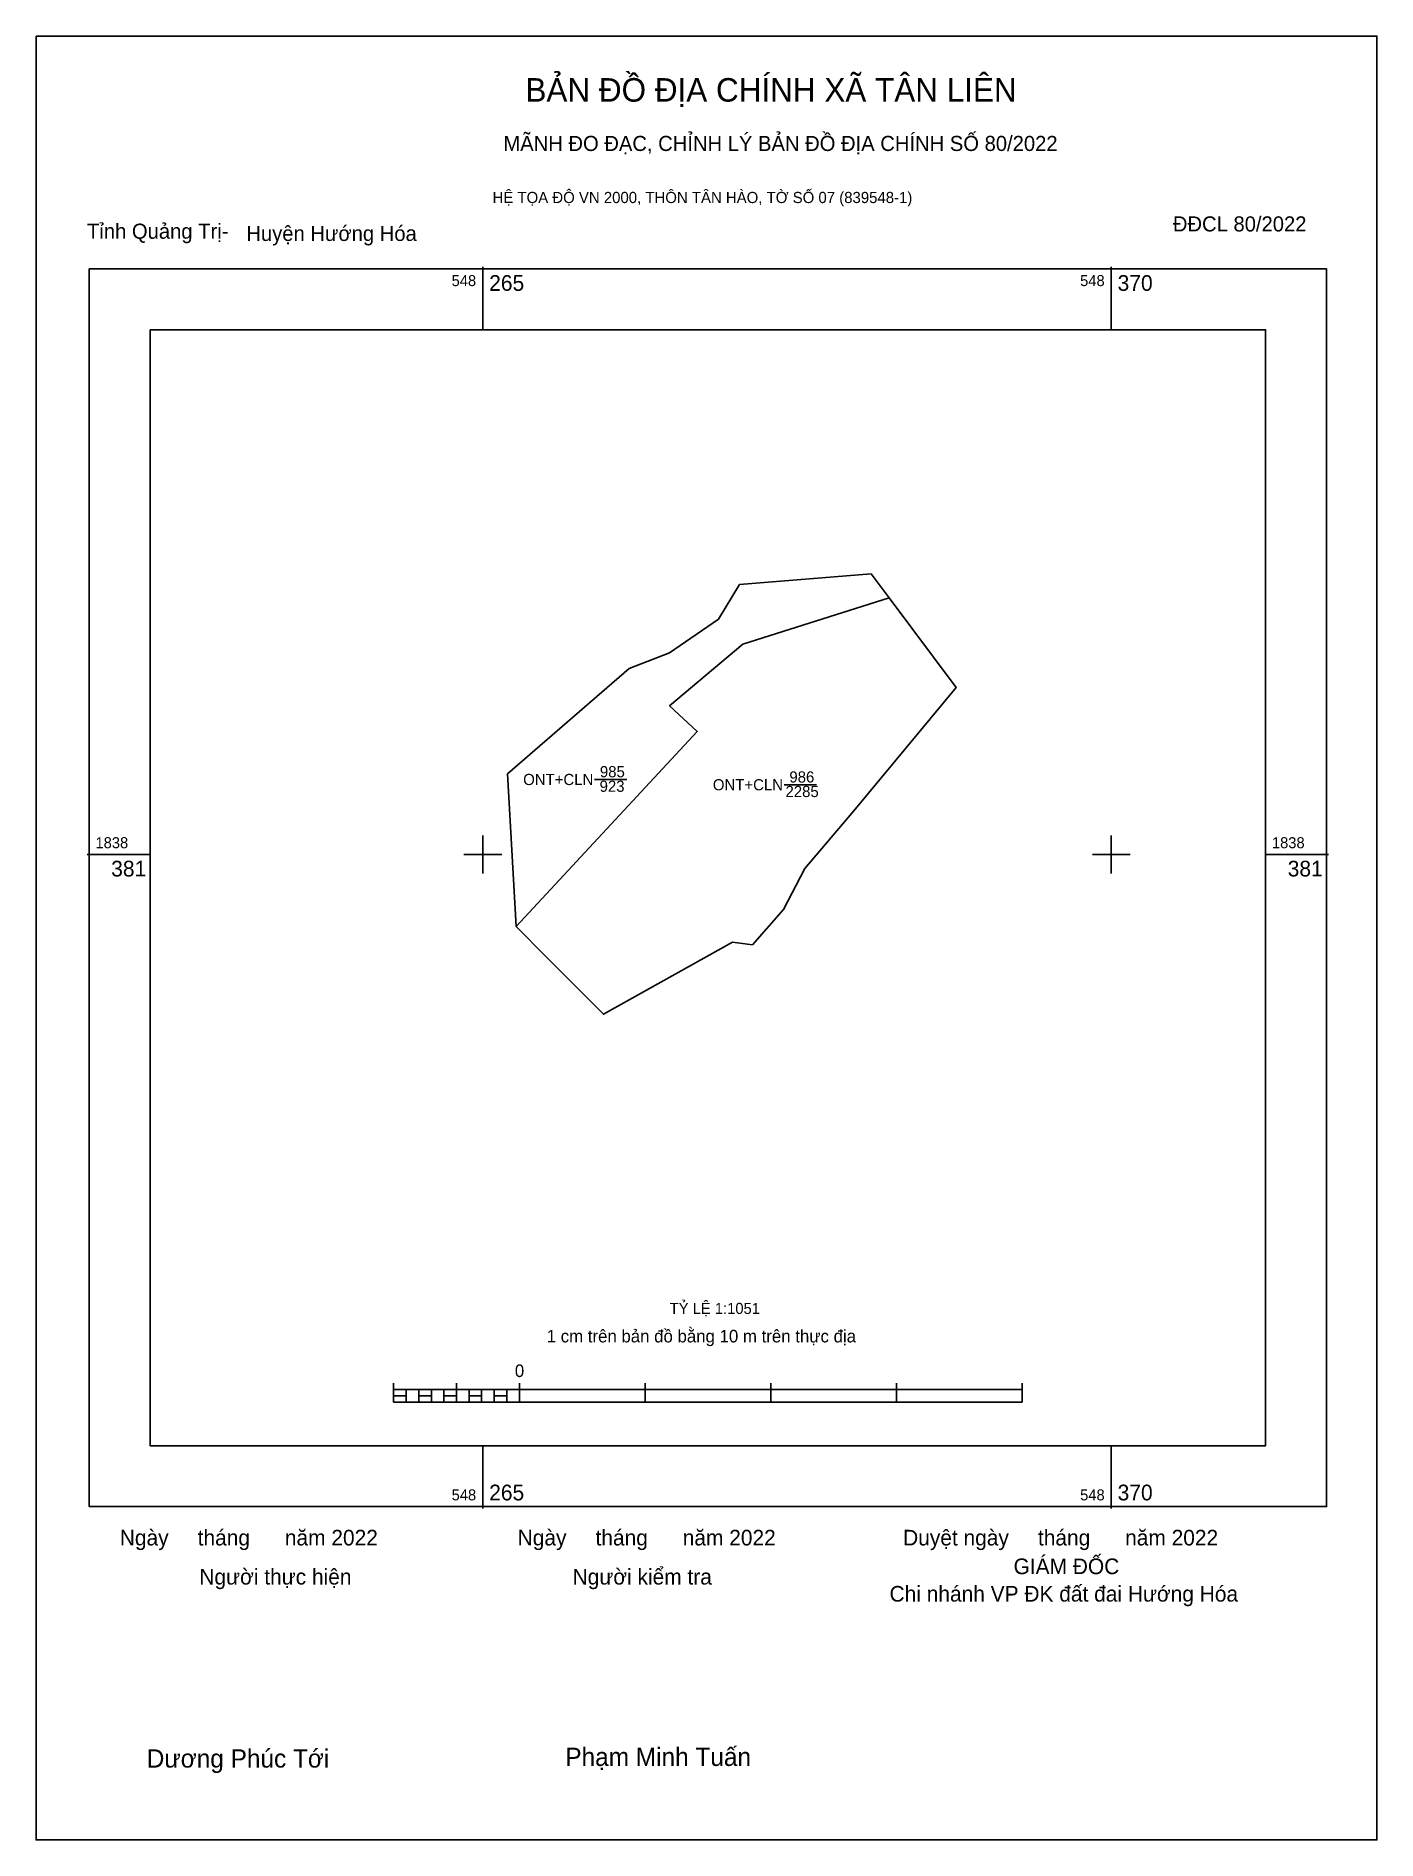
# Model space of a CAD drawing. Extents: x 548190 to 548415, y 1838217 to 1838518.
import ezdxf

# ---------------------------------------------------------------- set-up
doc = ezdxf.new("R2010")
doc.units = 0
for name, color, linetype in [('Level 1', 7, 'Continuous'), ('Level 10', 7, 'Continuous'), ('Level 15', 7, 'Continuous'), ('Level 6', 7, 'Continuous'), ('Level 62', 7, 'Continuous'), ('Level 63', 7, 'Continuous'), ('Level 9', 7, 'Continuous')]:
    doc.layers.add(name, color=color, linetype=linetype)

msp = doc.modelspace()

# ---------------------------------------------------------------- linework, layer by layer
at = {"layer": 'Level 10'}
for p, q in [((548308.16, 1838426.67), (548330.21, 1838428.46)), ((548330.21, 1838428.46), (548333.21, 1838424.46)), ((548304.64, 1838420.84), (548308.16, 1838426.67)), ((548296.47, 1838415.22), (548304.64, 1838420.84)), ((548289.69, 1838412.63), (548296.47, 1838415.22)), ((548289.69, 1838412.63), (548269.35, 1838395.01)), ((548269.35, 1838395.01), (548270.81, 1838369.46))]:
    msp.add_line(p, q, dxfattribs=at)
msp.add_lwpolyline([(548307.01, 1838366.85), (548285.41, 1838354.79), (548275.88, 1838364.36), (548270.81, 1838369.46), (548301.1, 1838402.06), (548296.49, 1838406.37), (548308.72, 1838416.66), (548333.21, 1838424.46), (548344.42, 1838409.43), (548327.33, 1838388.83), (548319.09, 1838379.19), (548315.52, 1838372.33), (548310.34, 1838366.38)], close=True, dxfattribs=at)
at = {"layer": 'Level 15'}
msp.add_lwpolyline([(548190.48, 1838518.39), (548414.83, 1838518.39), (548414.83, 1838216.69), (548190.48, 1838216.69)], close=True, dxfattribs=at)
at = {"layer": 'Level 62'}
msp.add_lwpolyline([(548209.55, 1838469.27), (548396.21, 1838469.27), (548396.21, 1838282.62), (548209.55, 1838282.62)], close=True, dxfattribs=at)
at = {"layer": 'Level 63'}
for p, q in [((548265.24, 1838479.79), (548265.24, 1838469.27)), ((548370.39, 1838479.79), (548370.39, 1838469.27)), ((548283.93, 1838394.04), (548289.33, 1838394.04)), ((548315.67, 1838393.16), (548321.07, 1838393.16)), ((548265.24, 1838384.66), (548265.24, 1838378.35)), ((548370.39, 1838384.66), (548370.39, 1838378.35)), ((548199.04, 1838381.51), (548209.55, 1838381.51)), ((548262.08, 1838381.51), (548268.39, 1838381.51)), ((548367.24, 1838381.51), (548373.55, 1838381.51)), ((548396.21, 1838381.51), (548406.73, 1838381.51)), ((548250.31, 1838293.06), (548250.31, 1838289.91)), ((548260.82, 1838293.06), (548260.82, 1838289.91)), ((548271.34, 1838293.06), (548271.34, 1838289.91)), ((548292.37, 1838293.06), (548292.37, 1838289.91)), ((548313.4, 1838293.06), (548313.4, 1838289.91)), ((548334.43, 1838293.06), (548334.43, 1838289.91)), ((548355.46, 1838293.06), (548355.46, 1838289.91)), ((548250.31, 1838292.01), (548355.46, 1838292.01)), ((548250.31, 1838289.91), (548355.46, 1838289.91)), ((548252.41, 1838292.01), (548252.41, 1838289.91)), ((548254.51, 1838292.01), (548254.51, 1838289.91)), ((548256.62, 1838292.01), (548256.62, 1838289.91)), ((548258.72, 1838292.01), (548258.72, 1838289.91)), ((548260.82, 1838292.01), (548260.82, 1838289.91)), ((548262.92, 1838292.01), (548262.92, 1838289.91)), ((548265.03, 1838292.01), (548265.03, 1838289.91)), ((548267.13, 1838292.01), (548267.13, 1838289.91)), ((548269.23, 1838292.01), (548269.23, 1838289.91)), ((548271.34, 1838292.01), (548271.34, 1838289.91)), ((548265.24, 1838282.62), (548265.24, 1838272.1)), ((548370.39, 1838282.62), (548370.39, 1838272.1))]:
    msp.add_line(p, q, dxfattribs=at)
for points in [[(548199.37, 1838479.46), (548406.4, 1838479.46), (548406.4, 1838272.43), (548199.37, 1838272.43)], [(548250.31, 1838290.96), (548252.41, 1838290.96), (548252.41, 1838289.91), (548250.31, 1838289.91)], [(548250.31, 1838290.96), (548252.41, 1838290.96), (548252.41, 1838289.91), (548250.31, 1838289.91)], [(548254.51, 1838290.96), (548256.62, 1838290.96), (548256.62, 1838289.91), (548254.51, 1838289.91)], [(548258.72, 1838290.96), (548260.82, 1838290.96), (548260.82, 1838289.91), (548258.72, 1838289.91)], [(548262.92, 1838290.96), (548265.03, 1838290.96), (548265.03, 1838289.91), (548262.92, 1838289.91)], [(548267.13, 1838290.96), (548269.23, 1838290.96), (548269.23, 1838289.91), (548267.13, 1838289.91)]]:
    msp.add_lwpolyline(points, close=True, dxfattribs=at)

# ---------------------------------------------------------------- texts
at = {"layer": 'Level 1'}
for s, p in [('985', (548284.82, 1838394.42)), ('986', (548316.52, 1838393.54)), ('ONT+CLN', (548271.98, 1838393.12)), ('923', (548284.77, 1838391.99)), ('ONT+CLN', (548303.72, 1838392.24)), ('2285', (548315.87, 1838391.11))]:
    msp.add_text(s, height=1.87, dxfattribs=at).set_placement(p)
at = {"layer": 'Level 6'}
msp.add_text('TỶ LỆ 1:1051', height=1.8485, dxfattribs=at).set_placement((548296.49, 1838304.66))
at = {"layer": 'Level 63'}
for s, height, p in [('BẢN ĐỒ ĐỊA CHÍNH XÃ TÂN LIÊN', 3.9366, (548272.36, 1838507.42)), ('MÃNH ĐO ĐẠC, CHỈNH LÝ BẢN ĐỒ ĐỊA CHÍNH SỐ 80/2022', 2.526, (548268.67, 1838499.17)), ('HỆ TỌA ĐỘ VN 2000, THÔN TÂN HÀO, TỜ SỐ 07 (839548-1)', 1.8699, (548266.86, 1838490.46)), ('548', 1.84, (548260.01, 1838476.57)), ('265', 2.629, (548266.29, 1838475.78)), ('548', 1.84, (548365.17, 1838476.57)), ('370', 2.629, (548371.44, 1838475.78)), ('1838', 1.84, (548200.42, 1838382.56)), ('1838', 1.84, (548397.26, 1838382.56)), ('381', 2.629, (548203.05, 1838377.83)), ('381', 2.629, (548399.9, 1838377.83)), ('1 cm trên bản đồ bằng 10 m trên thực địa', 2.1031, (548275.92, 1838299.9)), ('0', 2.1, (548270.59, 1838294.11)), ('548', 1.84, (548260.01, 1838273.48)), ('265', 2.629, (548266.29, 1838273.48)), ('548', 1.84, (548365.17, 1838273.48)), ('370', 2.629, (548371.44, 1838273.48)), ('Ngày     tháng      năm 2022', 2.6165, (548204.49, 1838265.94)), ('Ngày     tháng      năm 2022', 2.6165, (548271.06, 1838265.94)), ('Duyệt ngày     tháng      năm 2022', 2.6165, (548335.55, 1838265.94)), ('GIÁM ĐỐC', 2.617, (548354.03, 1838261.14)), ('Người thực hiện', 2.6165, (548217.8, 1838259.4)), ('Người kiểm tra', 2.6165, (548280.25, 1838259.4)), ('Chi nhánh VP ĐK đất đai Hướng Hóa', 2.6165, (548333.28, 1838256.55)), ('Phạm Minh Tuấn', 3.0519, (548279.03, 1838229.06)), ('Dương Phúc Tới', 3.0519, (548209, 1838228.79))]:
    msp.add_text(s, height=height, dxfattribs=at).set_placement(p)
at = {"layer": 'Level 9'}
for s, p in [('Tỉnh Quảng Trị-', (548199.01, 1838484.49)), ('Huyện Hướng Hóa', (548225.67, 1838484.12)), ('ĐĐCL 80/2022', (548380.69, 1838485.71))]:
    msp.add_text(s, height=2.526, dxfattribs=at).set_placement(p)

doc.saveas('drawing.dxf')
